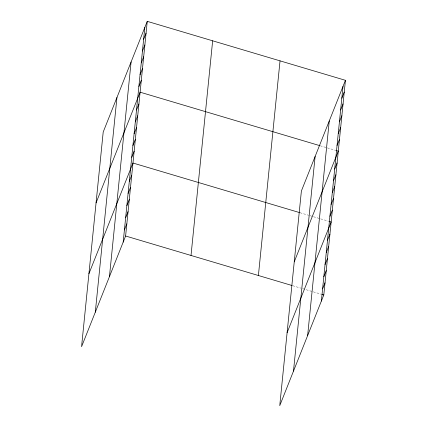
<?xml version="1.0" encoding="UTF-8"?>
<svg xmlns="http://www.w3.org/2000/svg" width="427" height="427" viewBox="0 0 427 427"><rect width="100%" height="100%" fill="white"/><g stroke="black" fill="none" stroke-linecap="round" stroke-linejoin="round"><path stroke-width="0.32" stroke-dasharray="2.13 1.6" d="M320.229 145.772L335.798 150.405M300.01 212.721L308.732 215.315M309.975 215.683L328.662 221.245M292.655 285.7L300.752 288.108M302.62 288.668L321.307 294.224"/><path stroke-width="0.64" d="M95.301 312.18L116.939 97.521M109.451 276.621L131.089 61.968M123.184 242.109L144.822 27.456M147.251 21.35L103.206 132.034L81.568 346.687L125.613 236.003L147.251 21.35L345.432 80.313L323.794 294.966L279.749 405.65L301.387 190.997L345.432 80.313M191.013 255.463L212.651 40.805M258.399 275.511L280.032 60.853M293.482 371.138L315.121 156.485M307.632 335.585L329.265 120.932M321.366 301.072L342.998 86.419M143.632 39.263L146.061 33.157M142.442 51.069L144.87 44.963M141.252 62.876L143.68 56.77M140.061 74.682L142.49 68.576M138.871 86.489L141.3 80.377M96.064 202.868L140.109 92.184L319.604 145.591M136.491 110.097L138.919 103.991M135.3 121.903L137.729 115.797M134.11 133.71L136.539 127.604M132.92 145.516L135.354 139.41M131.73 157.323L134.163 151.217M88.923 273.707L132.973 163.023L299.386 212.534M129.317 181.294L131.746 175.187M128.089 193.458L130.518 187.352M126.862 205.622L129.296 199.51M125.639 217.781L128.068 211.675M124.412 229.945L126.84 223.839M341.813 98.226L344.242 92.12M340.623 110.033L343.052 103.926M339.433 121.839L341.862 115.728M338.243 133.64L340.671 127.534M337.052 145.447L339.481 139.341M294.246 261.831L338.291 151.147L336.423 150.592M334.672 169.06L337.1 162.954M333.482 180.867L335.91 174.76M332.291 192.673L334.72 186.567M331.101 204.48L333.53 198.374M329.911 216.286L332.339 210.18M287.104 332.665L331.155 221.981L329.281 221.426M327.498 240.257L329.927 234.145M326.271 252.416L328.699 246.31M325.043 264.58L327.472 258.474M323.815 276.744L326.249 270.638M322.593 288.908L325.022 282.802M125.613 236.003L292.031 285.514M321.926 294.411L323.794 294.966"/></g></svg>
